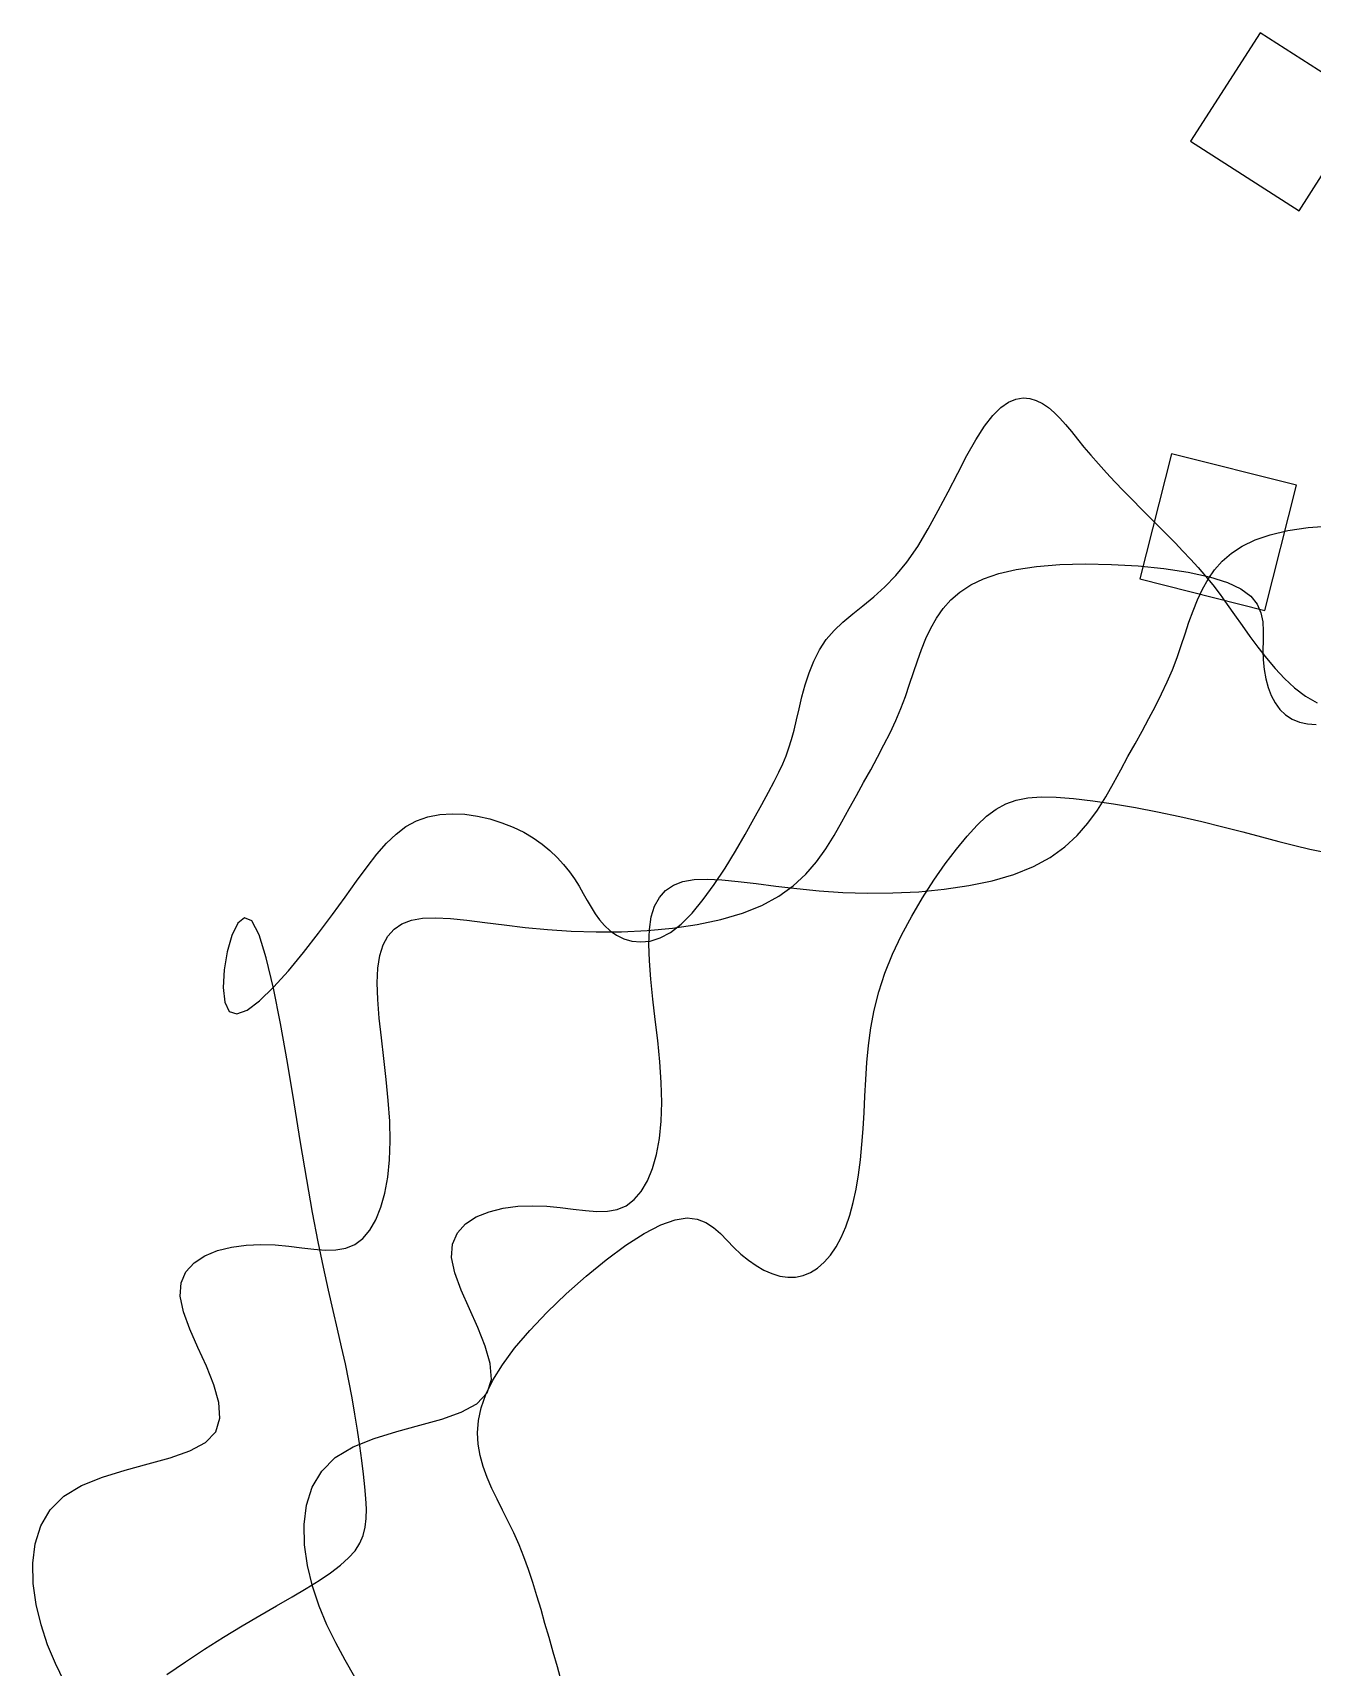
# Model space of a CAD drawing. Extents: x 41.89 to 46.57, y 11.47 to 19.19.
# Drawn here: x 44.5711 to 44.9547, y 16.7663 to 17.2561 of the extents above; entities that cross this region are included whole.
import ezdxf

# ---------------------------------------------------------------- set-up
doc = ezdxf.new("R2010")
doc.units = 0
doc.header["$LTSCALE"] = 3
doc.header["$MEASUREMENT"] = 0
doc.layers.get('0').update_dxf_attribs({"linetype": 'CONTINUOUS'})

msp = doc.modelspace()

# ---------------------------------------------------------------- linework, layer by layer
for p, q in [((44.85894, 17.14134), (44.86134, 17.14371)), ((44.86134, 17.14371), (44.86366, 17.14532)), ((44.86366, 17.14532), (44.86588, 17.14627)), ((44.86588, 17.14627), (44.86801, 17.14662)), ((44.86801, 17.14662), (44.87005, 17.14646)), ((44.87005, 17.14646), (44.872, 17.14587)), ((44.872, 17.14587), (44.87386, 17.14493)), ((44.87386, 17.14493), (44.87563, 17.14371)), ((44.87563, 17.14371), (44.87735, 17.14224)), ((44.87735, 17.14224), (44.87905, 17.14054)), ((44.85386, 17.1341), (44.85644, 17.13815)), ((44.85644, 17.13815), (44.85894, 17.14134)), ((44.87905, 17.14054), (44.88075, 17.13864)), ((44.88075, 17.13864), (44.8825, 17.13655)), ((44.85118, 17.12934), (44.85386, 17.1341)), ((44.8825, 17.13655), (44.88433, 17.13431)), ((44.88433, 17.13431), (44.88628, 17.13192)), ((44.84842, 17.12408), (44.85118, 17.12934)), ((44.88628, 17.13192), (44.88837, 17.12943)), ((44.88837, 17.12943), (44.89063, 17.12685)), ((44.84556, 17.11853), (44.84842, 17.12408)), ((44.89063, 17.12685), (44.89304, 17.12419)), ((44.89304, 17.12419), (44.89556, 17.12149)), ((44.84261, 17.11289), (44.84556, 17.11853)), ((44.89556, 17.12149), (44.89817, 17.11877)), ((44.89817, 17.11877), (44.90081, 17.11605)), ((44.83957, 17.10736), (44.84261, 17.11289)), ((44.90081, 17.11605), (44.90347, 17.11335)), ((44.90347, 17.11335), (44.90611, 17.1107)), ((44.90611, 17.1107), (44.90869, 17.10811)), ((44.90869, 17.10811), (44.91118, 17.10561)), ((44.95349, 17.10777), (44.96044, 17.10831)), ((44.83645, 17.10215), (44.83957, 17.10736)), ((44.91118, 17.10561), (44.9136, 17.10316)), ((44.9136, 17.10316), (44.91595, 17.10074)), ((44.93375, 17.10221), (44.9376, 17.10406)), ((44.9376, 17.10406), (44.94212, 17.10562)), ((44.94212, 17.10562), (44.94739, 17.10686)), ((44.94739, 17.10686), (44.95349, 17.10777)), ((44.83323, 17.09746), (44.83645, 17.10215)), ((44.91595, 17.10074), (44.91824, 17.0983)), ((44.91824, 17.0983), (44.92049, 17.09582)), ((44.92774, 17.0977), (44.93049, 17.10008)), ((44.93049, 17.10008), (44.93375, 17.10221)), ((44.82659, 17.09001), (44.82993, 17.09344)), ((44.82993, 17.09344), (44.83323, 17.09746)), ((44.85621, 17.09245), (44.86073, 17.09401)), ((44.86073, 17.09401), (44.866, 17.09526)), ((44.866, 17.09526), (44.8721, 17.09616)), ((44.8721, 17.09616), (44.87905, 17.0967)), ((44.87905, 17.0967), (44.88662, 17.0969)), ((44.88662, 17.0969), (44.89453, 17.09675)), ((44.89453, 17.09675), (44.9025, 17.09628)), ((44.9025, 17.09628), (44.91024, 17.09549)), ((44.91024, 17.09549), (44.91748, 17.09439)), ((44.91748, 17.09439), (44.92391, 17.093)), ((44.92049, 17.09582), (44.9227, 17.09326)), ((44.9227, 17.09326), (44.92489, 17.09059)), ((44.92346, 17.09229), (44.92542, 17.0951)), ((44.92542, 17.0951), (44.92774, 17.0977)), ((44.82328, 17.08703), (44.82659, 17.09001)), ((44.84635, 17.08609), (44.8491, 17.08847)), ((44.8491, 17.08847), (44.85236, 17.0906)), ((44.85236, 17.0906), (44.85621, 17.09245)), ((44.92029, 17.08615), (44.92177, 17.0893)), ((44.92177, 17.0893), (44.92346, 17.09229)), ((44.92391, 17.093), (44.92927, 17.09132)), ((44.92489, 17.09059), (44.92707, 17.08777)), ((44.92927, 17.09132), (44.93334, 17.08938)), ((44.93334, 17.08938), (44.93625, 17.08719)), ((44.81695, 17.0819), (44.82004, 17.08438)), ((44.82004, 17.08438), (44.82328, 17.08703)), ((44.84207, 17.08068), (44.84403, 17.08349)), ((44.84403, 17.08349), (44.84635, 17.08609)), ((44.91898, 17.08287), (44.92029, 17.08615)), ((44.92707, 17.08777), (44.92925, 17.08478)), ((44.92925, 17.08478), (44.93145, 17.08165)), ((44.93625, 17.08719), (44.93818, 17.08481)), ((44.93818, 17.08481), (44.93932, 17.08225)), ((44.81139, 17.07695), (44.81404, 17.07947)), ((44.81404, 17.07947), (44.81695, 17.0819)), ((44.84038, 17.07769), (44.84207, 17.08068)), ((44.9166, 17.07598), (44.91776, 17.07947)), ((44.91776, 17.07947), (44.91898, 17.08287)), ((44.93145, 17.08165), (44.9337, 17.07843)), ((44.9337, 17.07843), (44.93602, 17.07517)), ((44.93932, 17.08225), (44.93988, 17.07956)), ((44.93988, 17.07956), (44.94003, 17.07676)), ((44.80704, 17.07113), (44.80904, 17.0742)), ((44.80904, 17.0742), (44.81139, 17.07695)), ((44.83759, 17.07126), (44.8389, 17.07454)), ((44.8389, 17.07454), (44.84038, 17.07769)), ((44.91542, 17.07243), (44.9166, 17.07598)), ((44.93602, 17.07517), (44.93843, 17.07191)), ((44.93998, 17.0739), (44.93993, 17.071)), ((44.94003, 17.07676), (44.93998, 17.0739)), ((44.80535, 17.06778), (44.80704, 17.07113)), ((44.83638, 17.06786), (44.83759, 17.07126)), ((44.9128, 17.0652), (44.91417, 17.06882)), ((44.91417, 17.06882), (44.91542, 17.07243)), ((44.93843, 17.07191), (44.94095, 17.06869)), ((44.93993, 17.071), (44.94002, 17.06811)), ((44.94095, 17.06869), (44.9436, 17.06557)), ((44.80275, 17.06064), (44.80394, 17.06426)), ((44.80394, 17.06426), (44.80535, 17.06778)), ((44.83403, 17.06082), (44.83521, 17.06437)), ((44.83521, 17.06437), (44.83638, 17.06786)), ((44.91126, 17.06157), (44.9128, 17.0652)), ((44.94002, 17.06811), (44.9403, 17.06526)), ((44.9403, 17.06526), (44.94079, 17.0625)), ((44.9436, 17.06557), (44.94642, 17.06258)), ((44.80175, 17.05702), (44.80275, 17.06064)), ((44.83278, 17.05721), (44.83403, 17.06082)), ((44.90956, 17.05793), (44.91126, 17.06157)), ((44.94079, 17.0625), (44.9415, 17.05988)), ((44.9415, 17.05988), (44.94243, 17.05744)), ((44.94642, 17.06258), (44.94942, 17.05978)), ((44.94942, 17.05978), (44.95265, 17.05731)), ((44.80088, 17.05349), (44.80175, 17.05702)), ((44.83141, 17.05359), (44.83278, 17.05721)), ((44.90577, 17.05057), (44.90772, 17.05427)), ((44.90772, 17.05427), (44.90956, 17.05793)), ((44.94243, 17.05744), (44.94361, 17.05522)), ((44.94361, 17.05522), (44.94503, 17.05328)), ((44.95265, 17.05731), (44.95615, 17.05529)), ((44.79937, 17.04707), (44.8001, 17.05015)), ((44.8001, 17.05015), (44.80088, 17.05349)), ((44.82817, 17.04632), (44.82987, 17.04996)), ((44.82987, 17.04996), (44.83141, 17.05359)), ((44.90373, 17.04682), (44.90577, 17.05057)), ((44.94503, 17.05328), (44.94671, 17.05166)), ((44.94671, 17.05166), (44.94866, 17.05039)), ((44.94866, 17.05039), (44.95086, 17.04948)), ((44.95086, 17.04948), (44.95328, 17.04893)), ((44.79785, 17.04182), (44.79863, 17.04433)), ((44.79863, 17.04433), (44.79937, 17.04707)), ((44.82633, 17.04266), (44.82817, 17.04632)), ((44.90162, 17.04302), (44.90373, 17.04682)), ((44.95328, 17.04893), (44.95591, 17.04875)), ((44.79598, 17.03702), (44.79698, 17.03943)), ((44.79698, 17.03943), (44.79785, 17.04182)), ((44.82439, 17.03896), (44.82633, 17.04266)), ((44.89947, 17.03916), (44.90162, 17.04302)), ((44.79338, 17.03168), (44.79479, 17.03448)), ((44.79479, 17.03448), (44.79598, 17.03702)), ((44.82024, 17.03141), (44.82235, 17.03521)), ((44.82235, 17.03521), (44.82439, 17.03896)), ((44.8951, 17.03118), (44.89729, 17.03521)), ((44.89729, 17.03521), (44.89947, 17.03916)), ((44.79169, 17.02849), (44.79338, 17.03168)), ((44.81808, 17.02755), (44.82024, 17.03141)), ((44.8928, 17.02714), (44.8951, 17.03118)), ((44.78734, 17.02051), (44.78969, 17.02479)), ((44.78969, 17.02479), (44.79169, 17.02849)), ((44.81591, 17.0236), (44.81808, 17.02755)), ((44.85991, 17.02344), (44.86283, 17.02504)), ((44.86283, 17.02504), (44.86598, 17.02615)), ((44.86598, 17.02615), (44.86948, 17.02683)), ((44.86948, 17.02683), (44.87344, 17.0271)), ((44.87344, 17.0271), (44.87798, 17.02702)), ((44.87798, 17.02702), (44.88319, 17.02661)), ((44.88319, 17.02661), (44.88897, 17.02592)), ((44.88897, 17.02592), (44.89518, 17.02499)), ((44.8903, 17.02313), (44.8928, 17.02714)), ((44.89518, 17.02499), (44.90168, 17.02387)), ((44.68303, 17.01822), (44.68617, 17.01995)), ((44.68617, 17.01995), (44.68956, 17.02113)), ((44.68956, 17.02113), (44.69316, 17.02182)), ((44.69316, 17.02182), (44.69689, 17.02206)), ((44.69689, 17.02206), (44.70069, 17.02188)), ((44.70069, 17.02188), (44.70448, 17.02135)), ((44.70448, 17.02135), (44.70821, 17.02049)), ((44.70821, 17.02049), (44.71181, 17.01936)), ((44.78469, 17.01578), (44.78734, 17.02051)), ((44.81371, 17.01957), (44.81591, 17.0236)), ((44.85425, 17.01864), (44.85709, 17.02132)), ((44.85709, 17.02132), (44.85991, 17.02344)), ((44.88748, 17.01925), (44.8903, 17.02313)), ((44.90168, 17.02387), (44.90835, 17.02258)), ((44.90835, 17.02258), (44.91504, 17.02117)), ((44.91504, 17.02117), (44.92162, 17.01968)), ((44.92162, 17.01968), (44.92795, 17.01815)), ((44.67719, 17.01318), (44.68007, 17.01596)), ((44.68007, 17.01596), (44.68303, 17.01822)), ((44.71181, 17.01936), (44.7152, 17.01801)), ((44.7152, 17.01801), (44.71833, 17.01647)), ((44.71833, 17.01647), (44.7212, 17.01477)), ((44.7212, 17.01477), (44.72382, 17.01293)), ((44.78178, 17.01081), (44.78469, 17.01578)), ((44.80891, 17.01153), (44.81141, 17.01553)), ((44.81141, 17.01553), (44.81371, 17.01957)), ((44.84808, 17.01146), (44.85127, 17.01536)), ((44.85127, 17.01536), (44.85425, 17.01864)), ((44.88054, 17.01208), (44.88427, 17.01554)), ((44.88427, 17.01554), (44.88748, 17.01925)), ((44.92795, 17.01815), (44.93392, 17.01662)), ((44.93392, 17.01662), (44.9395, 17.01514)), ((44.9395, 17.01514), (44.9447, 17.01376)), ((44.67136, 17.0061), (44.67432, 17.00989)), ((44.67432, 17.00989), (44.67719, 17.01318)), ((44.72382, 17.01293), (44.7262, 17.01098)), ((44.7262, 17.01098), (44.72836, 17.00894)), ((44.77869, 17.00578), (44.78178, 17.01081)), ((44.8061, 17.00764), (44.80891, 17.01153)), ((44.84472, 17.00701), (44.84808, 17.01146)), ((44.87619, 17.00894), (44.88054, 17.01208)), ((44.9447, 17.01376), (44.94951, 17.01252)), ((44.94951, 17.01252), (44.95394, 17.01147)), ((44.95394, 17.01147), (44.95798, 17.01067)), ((44.66821, 17.00182), (44.67136, 17.0061)), ((44.72836, 17.00894), (44.7303, 17.00684)), ((44.7303, 17.00684), (44.73203, 17.00468)), ((44.77545, 17.00088), (44.77869, 17.00578)), ((44.80288, 17.00393), (44.8061, 17.00764)), ((44.8413, 17.00211), (44.84472, 17.00701)), ((44.8653, 17.00387), (44.87113, 17.00619)), ((44.87113, 17.00619), (44.87619, 17.00894)), ((44.6648, 16.99707), (44.66821, 17.00182)), ((44.73203, 17.00468), (44.73358, 17.00251)), ((44.73358, 17.00251), (44.73495, 17.00033)), ((44.73495, 17.00033), (44.73619, 16.99818)), ((44.76085, 16.99908), (44.76319, 17.00065)), ((44.76319, 17.00065), (44.76604, 17.00172)), ((44.76604, 17.00172), (44.7694, 17.00232)), ((44.7694, 17.00232), (44.7733, 17.00247)), ((44.77214, 16.99631), (44.77545, 17.00088)), ((44.7733, 17.00247), (44.77773, 17.00226)), ((44.77773, 17.00226), (44.78265, 17.00177)), ((44.78265, 17.00177), (44.78805, 17.00111)), ((44.78805, 17.00111), (44.79391, 17.00035)), ((44.79391, 17.00035), (44.80019, 16.99959)), ((44.79481, 16.99733), (44.79915, 17.00047)), ((44.79915, 17.00047), (44.80288, 17.00393)), ((44.83791, 16.99686), (44.8413, 17.00211)), ((44.84437, 16.99941), (44.85177, 17.00051)), ((44.85177, 17.00051), (44.8588, 17.00198)), ((44.8588, 17.00198), (44.8653, 17.00387)), ((44.66102, 16.99185), (44.6648, 16.99707)), ((44.73619, 16.99818), (44.73737, 16.99607)), ((44.73737, 16.99607), (44.73854, 16.99403)), ((44.75757, 16.99436), (44.75899, 16.99699)), ((44.75899, 16.99699), (44.76085, 16.99908)), ((44.76881, 16.99227), (44.77214, 16.99631)), ((44.78975, 16.99458), (44.79481, 16.99733)), ((44.80019, 16.99959), (44.80689, 16.99893)), ((44.80689, 16.99893), (44.81397, 16.99845)), ((44.81397, 16.99845), (44.82139, 16.99822)), ((44.82139, 16.99822), (44.82903, 16.99829)), ((44.82903, 16.99829), (44.83674, 16.99868)), ((44.83465, 16.99136), (44.83791, 16.99686)), ((44.83674, 16.99868), (44.84437, 16.99941)), ((44.63468, 16.99089), (44.63265, 16.98921)), ((44.63683, 16.98991), (44.63468, 16.99089)), ((44.65683, 16.98623), (44.66102, 16.99185)), ((44.68465, 16.99011), (44.68801, 16.99071)), ((44.68801, 16.99071), (44.69192, 16.99086)), ((44.69192, 16.99086), (44.69634, 16.99065)), ((44.69634, 16.99065), (44.70126, 16.99016)), ((44.73854, 16.99403), (44.73975, 16.99208)), ((44.73975, 16.99208), (44.74106, 16.99024)), ((44.74106, 16.99024), (44.74253, 16.98854)), ((44.75602, 16.98737), (44.75659, 16.99116)), ((44.75659, 16.99116), (44.75757, 16.99436)), ((44.7655, 16.98894), (44.76881, 16.99227)), ((44.77038, 16.9889), (44.77741, 16.99037)), ((44.77741, 16.99037), (44.78391, 16.99226)), ((44.78391, 16.99226), (44.78975, 16.99458)), ((44.83161, 16.98569), (44.83465, 16.99136)), ((44.63086, 16.98558), (44.62946, 16.98071)), ((44.63265, 16.98921), (44.63086, 16.98558)), ((44.63901, 16.98578), (44.63683, 16.98991)), ((44.64117, 16.97889), (44.63901, 16.98578)), ((44.65237, 16.98049), (44.65683, 16.98623)), ((44.67619, 16.98275), (44.6776, 16.98539)), ((44.6776, 16.98539), (44.67946, 16.98748)), ((44.67946, 16.98748), (44.68181, 16.98904)), ((44.68181, 16.98904), (44.68465, 16.99011)), ((44.70126, 16.99016), (44.70666, 16.9895)), ((44.70666, 16.9895), (44.71252, 16.98874)), ((44.71252, 16.98874), (44.71881, 16.98799)), ((44.71881, 16.98799), (44.7255, 16.98732)), ((44.7255, 16.98732), (44.73258, 16.98684)), ((44.73258, 16.98684), (44.74001, 16.98661)), ((44.74001, 16.98661), (44.74765, 16.98669)), ((44.74253, 16.98854), (44.74422, 16.987)), ((44.74422, 16.987), (44.74617, 16.98566)), ((44.74617, 16.98566), (44.74836, 16.98458)), ((44.74765, 16.98669), (44.75535, 16.98707)), ((44.75535, 16.98707), (44.76298, 16.9878)), ((44.75584, 16.98297), (44.75602, 16.98737)), ((44.75919, 16.98482), (44.76229, 16.98647)), ((44.76229, 16.98647), (44.7655, 16.98894)), ((44.76298, 16.9878), (44.77038, 16.9889)), ((44.8289, 16.97996), (44.83161, 16.98569)), ((44.62946, 16.98071), (44.62855, 16.97528)), ((44.64782, 16.97499), (44.65237, 16.98049)), ((44.67521, 16.97955), (44.67619, 16.98275)), ((44.74836, 16.98458), (44.75078, 16.98387)), ((44.75078, 16.98387), (44.75341, 16.98361)), ((44.75341, 16.98361), (44.75622, 16.9839)), ((44.756, 16.97795), (44.75584, 16.98297)), ((44.75622, 16.9839), (44.75919, 16.98482)), ((44.64331, 16.96981), (44.64117, 16.97889)), ((44.67445, 16.97136), (44.67463, 16.97576)), ((44.67463, 16.97576), (44.67521, 16.97955)), ((44.75644, 16.97243), (44.756, 16.97795)), ((44.8266, 16.97426), (44.8289, 16.97996)), ((44.62855, 16.97528), (44.62826, 16.97002)), ((44.64336, 16.97005), (44.64782, 16.97499)), ((44.67462, 16.96634), (44.67445, 16.97136)), ((44.75706, 16.96652), (44.75644, 16.97243)), ((44.82478, 16.96868), (44.8266, 16.97426)), ((44.62826, 16.97002), (44.62873, 16.96562)), ((44.63544, 16.96323), (44.63918, 16.96602)), ((44.63918, 16.96602), (44.64336, 16.97005)), ((44.64542, 16.95915), (44.64331, 16.96981)), ((44.67505, 16.96082), (44.67462, 16.96634)), ((44.75777, 16.96035), (44.75706, 16.96652)), ((44.82341, 16.96321), (44.82478, 16.96868)), ((44.62873, 16.96562), (44.63006, 16.96278)), ((44.63006, 16.96278), (44.63234, 16.96204)), ((44.63234, 16.96204), (44.63544, 16.96323)), ((44.82241, 16.95786), (44.82341, 16.96321)), ((44.64748, 16.94748), (44.64542, 16.95915)), ((44.67568, 16.95491), (44.67505, 16.96082)), ((44.75849, 16.95405), (44.75777, 16.96035)), ((44.8217, 16.95261), (44.82241, 16.95786)), ((44.67639, 16.94874), (44.67568, 16.95491)), ((44.75911, 16.94773), (44.75849, 16.95405)), ((44.82122, 16.94746), (44.8217, 16.95261)), ((44.64949, 16.93541), (44.64748, 16.94748)), ((44.6771, 16.94244), (44.67639, 16.94874)), ((44.75955, 16.94153), (44.75911, 16.94773)), ((44.82089, 16.94239), (44.82122, 16.94746)), ((44.67772, 16.93612), (44.6771, 16.94244)), ((44.75971, 16.93556), (44.75955, 16.94153)), ((44.82064, 16.93741), (44.82089, 16.94239)), ((44.8204, 16.9325), (44.82064, 16.93741)), ((44.65142, 16.92352), (44.64949, 16.93541)), ((44.67816, 16.92992), (44.67772, 16.93612)), ((44.75953, 16.92995), (44.75971, 16.93556)), ((44.82011, 16.92766), (44.8204, 16.9325)), ((44.67832, 16.92395), (44.67816, 16.92992)), ((44.759, 16.92474), (44.75953, 16.92995)), ((44.81973, 16.92291), (44.82011, 16.92766)), ((44.65328, 16.9124), (44.65142, 16.92352)), ((44.67814, 16.91834), (44.67832, 16.92395)), ((44.75813, 16.91998), (44.759, 16.92474)), ((44.81926, 16.9183), (44.81973, 16.92291)), ((44.67761, 16.91313), (44.67814, 16.91834)), ((44.75693, 16.91573), (44.75813, 16.91998)), ((44.81868, 16.91384), (44.81926, 16.9183)), ((44.65505, 16.90251), (44.65328, 16.9124)), ((44.67674, 16.90837), (44.67761, 16.91313)), ((44.75358, 16.9089), (44.75541, 16.91202)), ((44.75541, 16.91202), (44.75693, 16.91573)), ((44.81797, 16.90958), (44.81868, 16.91384)), ((44.67554, 16.90412), (44.67674, 16.90837)), ((44.75146, 16.90641), (44.75358, 16.9089)), ((44.81711, 16.90554), (44.81797, 16.90958)), ((44.65673, 16.89382), (44.65505, 16.90251)), ((44.67402, 16.90041), (44.67554, 16.90412)), ((44.70412, 16.90122), (44.70793, 16.90277)), ((44.70793, 16.90277), (44.71213, 16.90382)), ((44.71213, 16.90382), (44.71654, 16.90441)), ((44.71654, 16.90441), (44.72096, 16.9046)), ((44.72096, 16.9046), (44.72522, 16.90444)), ((44.72522, 16.90444), (44.7293, 16.90406)), ((44.7293, 16.90406), (44.73317, 16.90358)), ((44.73317, 16.90358), (44.73682, 16.90315)), ((44.73682, 16.90315), (44.74025, 16.9029)), ((44.74025, 16.9029), (44.74344, 16.90297)), ((44.74344, 16.90297), (44.74638, 16.90349)), ((44.74638, 16.90349), (44.74905, 16.9046)), ((44.74905, 16.9046), (44.75146, 16.90641)), ((44.81609, 16.90176), (44.81711, 16.90554)), ((44.67007, 16.8948), (44.67219, 16.89729)), ((44.67219, 16.89729), (44.67402, 16.90041)), ((44.69847, 16.89644), (44.70091, 16.89912)), ((44.70091, 16.89912), (44.70412, 16.90122)), ((44.75448, 16.8963), (44.75945, 16.89891)), ((44.75945, 16.89891), (44.76371, 16.90041)), ((44.76371, 16.90041), (44.7673, 16.90092)), ((44.7673, 16.90092), (44.77035, 16.9006)), ((44.77035, 16.9006), (44.77297, 16.8996)), ((44.77297, 16.8996), (44.77527, 16.89809)), ((44.77527, 16.89809), (44.77735, 16.89622)), ((44.81352, 16.89509), (44.8149, 16.89826)), ((44.8149, 16.89826), (44.81609, 16.90176)), ((44.63074, 16.89221), (44.63515, 16.8928)), ((44.63515, 16.8928), (44.63957, 16.89299)), ((44.63957, 16.89299), (44.64384, 16.89283)), ((44.64384, 16.89283), (44.64791, 16.89245)), ((44.64791, 16.89245), (44.65178, 16.89197)), ((44.65831, 16.88615), (44.65673, 16.89382)), ((44.66499, 16.89188), (44.66767, 16.89299)), ((44.66767, 16.89299), (44.67007, 16.8948)), ((44.69673, 16.88912), (44.69702, 16.89312)), ((44.69702, 16.89312), (44.69847, 16.89644)), ((44.74305, 16.8884), (44.74894, 16.89274)), ((44.74894, 16.89274), (44.75448, 16.8963)), ((44.77735, 16.89622), (44.77935, 16.89417)), ((44.77935, 16.89417), (44.78135, 16.89208)), ((44.81197, 16.89225), (44.81352, 16.89509)), ((44.61709, 16.88483), (44.61952, 16.88751)), ((44.61952, 16.88751), (44.62273, 16.88961)), ((44.62273, 16.88961), (44.62654, 16.89116)), ((44.62654, 16.89116), (44.63074, 16.89221)), ((44.65178, 16.89197), (44.65543, 16.89154)), ((44.65543, 16.89154), (44.65886, 16.89129)), ((44.65886, 16.89129), (44.66205, 16.89136)), ((44.66205, 16.89136), (44.66499, 16.89188)), ((44.69771, 16.88444), (44.69673, 16.88912)), ((44.73702, 16.88349), (44.74305, 16.8884)), ((44.78135, 16.89208), (44.78346, 16.8901)), ((44.78346, 16.8901), (44.78568, 16.88828)), ((44.78568, 16.88828), (44.78798, 16.88668)), ((44.8064, 16.88592), (44.80839, 16.88765)), ((44.80839, 16.88765), (44.81025, 16.88976)), ((44.81025, 16.88976), (44.81197, 16.89225)), ((44.61563, 16.88151), (44.61709, 16.88483)), ((44.65981, 16.87933), (44.65831, 16.88615)), ((44.69963, 16.87924), (44.69771, 16.88444)), ((44.73105, 16.87819), (44.73702, 16.88349)), ((44.78798, 16.88668), (44.79033, 16.88532)), ((44.79033, 16.88532), (44.79272, 16.88426)), ((44.79272, 16.88426), (44.79511, 16.88352)), ((44.79511, 16.88352), (44.79749, 16.88315)), ((44.79749, 16.88315), (44.79983, 16.88319)), ((44.79983, 16.88319), (44.80211, 16.88367)), ((44.80211, 16.88367), (44.8043, 16.88458)), ((44.8043, 16.88458), (44.8064, 16.88592)), ((44.61535, 16.87751), (44.61563, 16.88151)), ((44.66122, 16.8732), (44.65981, 16.87933)), ((44.70206, 16.87372), (44.69963, 16.87924)), ((44.72535, 16.87269), (44.73105, 16.87819)), ((44.61632, 16.87283), (44.61535, 16.87751)), ((44.61824, 16.86763), (44.61632, 16.87283)), ((44.66253, 16.86757), (44.66122, 16.8732)), ((44.70461, 16.86808), (44.70206, 16.87372)), ((44.72013, 16.8672), (44.72535, 16.87269)), ((44.70683, 16.86254), (44.70461, 16.86808)), ((44.62068, 16.86211), (44.61824, 16.86763)), ((44.66376, 16.86229), (44.66253, 16.86757)), ((44.71561, 16.86191), (44.72013, 16.8672)), ((44.62322, 16.85647), (44.62068, 16.86211)), ((44.66489, 16.85717), (44.66376, 16.86229)), ((44.70831, 16.85729), (44.70683, 16.86254)), ((44.71193, 16.85695), (44.71561, 16.86191)), ((44.62544, 16.85093), (44.62322, 16.85647)), ((44.66593, 16.85209), (44.66489, 16.85717)), ((44.70864, 16.85254), (44.70831, 16.85729)), ((44.70909, 16.85235), (44.71193, 16.85695)), ((44.62693, 16.84568), (44.62544, 16.85093)), ((44.66688, 16.84706), (44.66593, 16.85209)), ((44.70428, 16.84528), (44.70739, 16.84849)), ((44.70699, 16.84805), (44.70909, 16.85235)), ((44.70739, 16.84849), (44.70864, 16.85254)), ((44.62726, 16.84093), (44.62693, 16.84568)), ((44.66775, 16.84212), (44.66688, 16.84706)), ((44.69959, 16.84275), (44.70428, 16.84528)), ((44.70478, 16.8402), (44.70558, 16.84401)), ((44.70558, 16.84401), (44.70699, 16.84805)), ((44.626, 16.83688), (44.62726, 16.84093)), ((44.66852, 16.83731), (44.66775, 16.84212)), ((44.68026, 16.83696), (44.68717, 16.83882)), ((44.68717, 16.83882), (44.69375, 16.84067)), ((44.69375, 16.84067), (44.69959, 16.84275)), ((44.70452, 16.83658), (44.70478, 16.8402)), ((44.61821, 16.83114), (44.6229, 16.83367)), ((44.6229, 16.83367), (44.626, 16.83688)), ((44.66719, 16.83235), (44.67347, 16.83489)), ((44.6692, 16.83268), (44.66852, 16.83731)), ((44.67347, 16.83489), (44.68026, 16.83696)), ((44.70472, 16.8331), (44.70452, 16.83658)), ((44.60578, 16.82721), (44.61236, 16.82906)), ((44.61236, 16.82906), (44.61821, 16.83114)), ((44.65779, 16.82509), (44.66185, 16.82914)), ((44.66185, 16.82914), (44.66719, 16.83235)), ((44.66979, 16.82829), (44.6692, 16.83268)), ((44.70531, 16.82972), (44.70472, 16.8331)), ((44.70623, 16.82641), (44.70531, 16.82972)), ((44.59208, 16.82328), (44.59888, 16.82535)), ((44.59888, 16.82535), (44.60578, 16.82721)), ((44.65497, 16.82028), (44.65779, 16.82509)), ((44.67029, 16.82416), (44.66979, 16.82829)), ((44.67069, 16.82035), (44.67029, 16.82416)), ((44.70742, 16.82314), (44.70623, 16.82641)), ((44.58047, 16.81753), (44.5858, 16.82074)), ((44.5858, 16.82074), (44.59208, 16.82328)), ((44.65325, 16.81489), (44.65497, 16.82028)), ((44.671, 16.81689), (44.67069, 16.82035)), ((44.70881, 16.81989), (44.70742, 16.82314)), ((44.71035, 16.81663), (44.70881, 16.81989)), ((44.5764, 16.81348), (44.58047, 16.81753)), ((44.65253, 16.80907), (44.65325, 16.81489)), ((44.67116, 16.81375), (44.671, 16.81689)), ((44.71199, 16.81334), (44.71035, 16.81663)), ((44.57358, 16.80867), (44.5764, 16.81348)), ((44.65267, 16.80297), (44.65253, 16.80907)), ((44.67081, 16.80824), (44.67112, 16.81088)), ((44.67112, 16.81088), (44.67116, 16.81375)), ((44.71368, 16.80999), (44.71199, 16.81334)), ((44.71534, 16.80656), (44.71368, 16.80999)), ((44.57187, 16.80328), (44.57358, 16.80867)), ((44.6692, 16.80346), (44.67019, 16.80578)), ((44.67019, 16.80578), (44.67081, 16.80824)), ((44.71693, 16.80303), (44.71534, 16.80656)), ((44.57114, 16.79746), (44.57187, 16.80328)), ((44.65354, 16.79676), (44.65267, 16.80297)), ((44.66586, 16.79904), (44.66777, 16.80123)), ((44.66777, 16.80123), (44.6692, 16.80346)), ((44.71841, 16.79937), (44.71693, 16.80303)), ((44.71978, 16.7956), (44.71841, 16.79937)), ((44.57128, 16.79136), (44.57114, 16.79746)), ((44.65503, 16.7906), (44.65354, 16.79676)), ((44.65703, 16.79234), (44.66046, 16.79463)), ((44.66046, 16.79463), (44.66341, 16.79685)), ((44.66341, 16.79685), (44.66586, 16.79904)), ((44.72108, 16.79171), (44.71978, 16.7956)), ((44.57215, 16.78515), (44.57128, 16.79136)), ((44.64888, 16.78743), (44.65316, 16.78995)), ((44.65316, 16.78995), (44.65703, 16.79234)), ((44.65701, 16.78464), (44.65503, 16.7906)), ((44.72231, 16.78772), (44.72108, 16.79171)), ((44.57364, 16.77899), (44.57215, 16.78515)), ((44.63923, 16.78183), (44.64423, 16.78473)), ((44.64423, 16.78473), (44.64888, 16.78743)), ((44.65936, 16.779), (44.65701, 16.78464)), ((44.72352, 16.78363), (44.72231, 16.78772)), ((44.63393, 16.77869), (44.63923, 16.78183)), ((44.72471, 16.77945), (44.72352, 16.78363)), ((44.57562, 16.77303), (44.57364, 16.77899)), ((44.62267, 16.7717), (44.62837, 16.7753)), ((44.62837, 16.7753), (44.63393, 16.77869)), ((44.66197, 16.77363), (44.65936, 16.779)), ((44.72593, 16.77519), (44.72471, 16.77945)), ((44.72718, 16.77086), (44.72593, 16.77519)), ((44.57797, 16.76739), (44.57562, 16.77303)), ((44.61694, 16.76796), (44.62267, 16.7717)), ((44.66478, 16.76845), (44.66197, 16.77363)), ((44.72847, 16.76646), (44.72718, 16.77086)), ((44.58059, 16.76202), (44.57797, 16.76739)), ((44.61132, 16.76416), (44.61694, 16.76796)), ((44.66767, 16.76335), (44.66478, 16.76845)), ((44.72971, 16.76197), (44.72847, 16.76646))]:
    msp.add_line(p, q)
for points in [[(44.9716, 17.23525, 0.83023), (44.93905, 17.25606, 0.80291), (44.91823, 17.22351, 0.77558), (44.95079, 17.20269, 0.80291)], [(44.94999, 17.12044, 0.83335), (44.91252, 17.12989, 0.80602), (44.90307, 17.09242, 0.7787), (44.94053, 17.08297, 0.80602)]]:
    msp.add_3dface(points)

doc.saveas('drawing.dxf')
